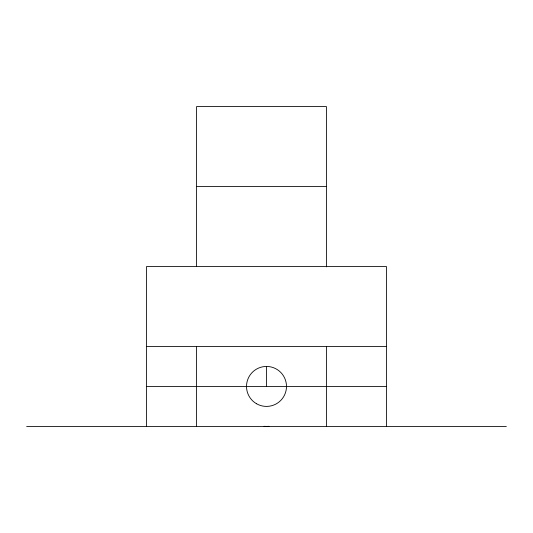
<?xml version="1.0" encoding="UTF-8"?>
<svg xmlns="http://www.w3.org/2000/svg" width="533" height="533" viewBox="0 0 533 533"><rect width="100%" height="100%" fill="white"/><g stroke="black" fill="none" stroke-linecap="round" stroke-linejoin="round"><path stroke-width="0.8" d="M196.544 186.55L326.462 186.55M146.575 346.45L386.425 346.45M146.575 386.425L386.425 386.425M26.65 426.4L506.35 426.4M386.425 426.4L386.425 266.5L146.575 266.5L146.575 426.4M326.462 266.873L326.462 106.6L196.544 106.6L196.544 266.5M326.462 346.45L326.462 426.4M266.5 366.438L266.5 386.425M196.544 346.45L196.544 426.4M268.905 426.327A39.975 39.975 0 0 1 264.095 426.327M256.506 403.734A19.988 19.988 0 0 0 286.488 386.425A19.988 19.988 0 0 0 256.506 369.116A19.988 19.988 0 0 0 256.506 403.734"/></g></svg>
